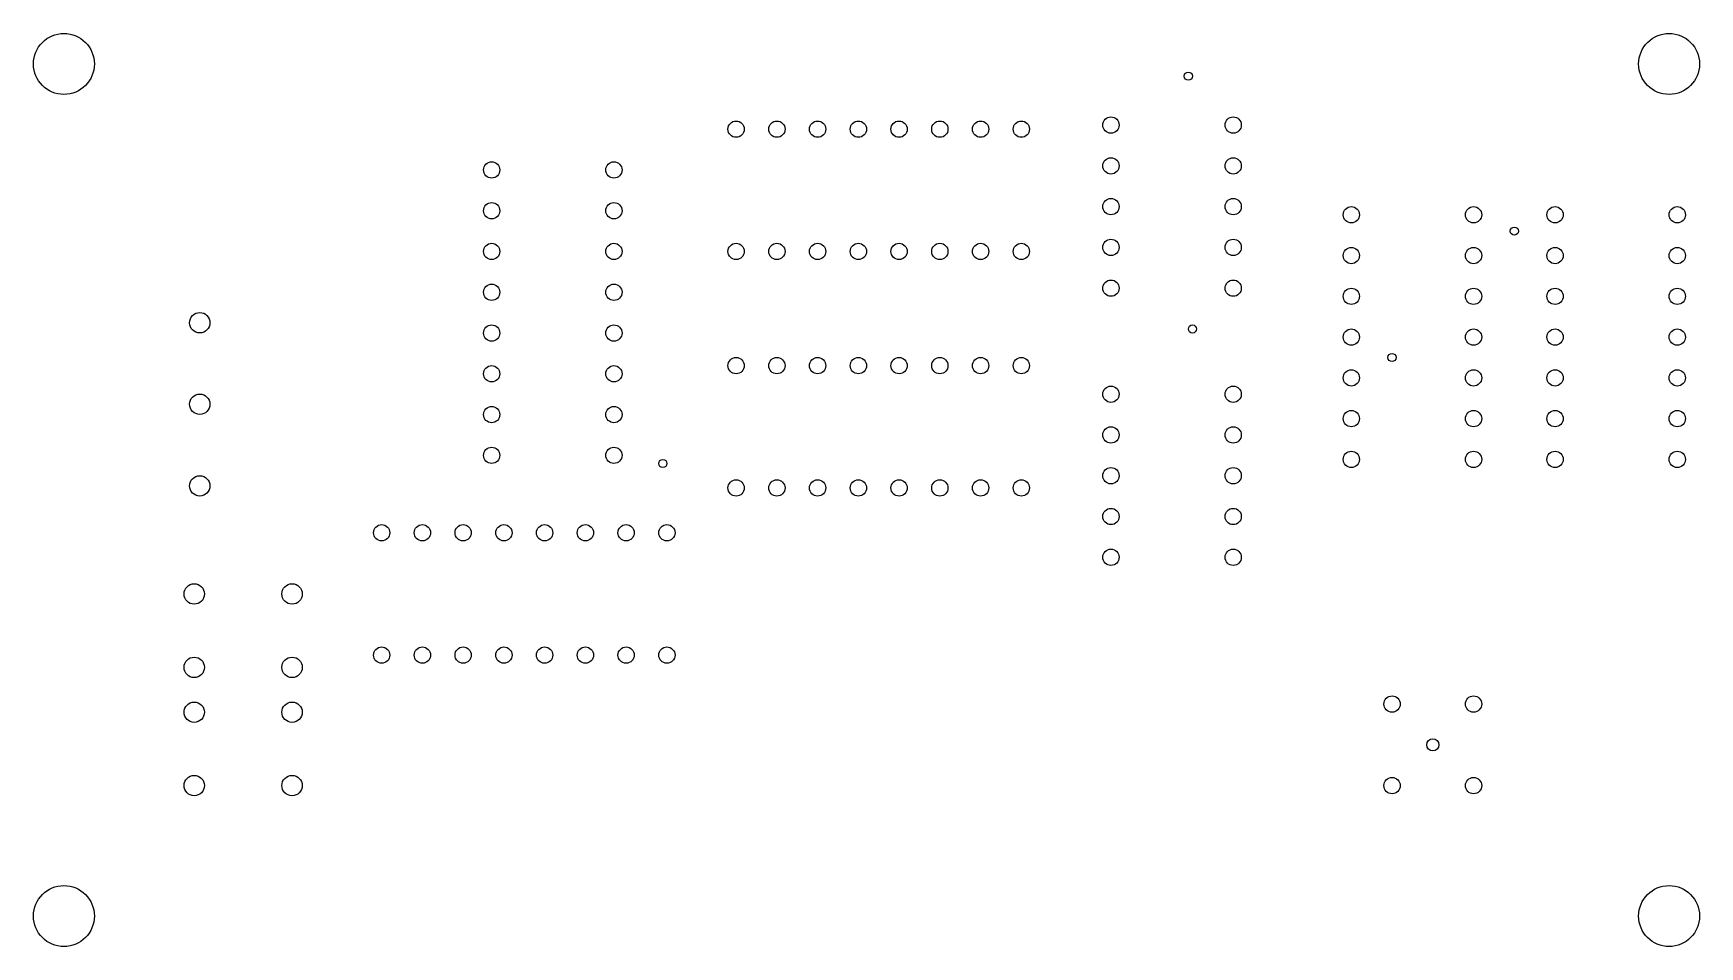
# Model space of a CAD drawing. Extents: x 4 to 108, y 3 to 60.
import ezdxf

# ---------------------------------------------------------------- set-up
doc = ezdxf.new("R2010")
doc.units = 0
doc.layers.get('0').update_dxf_attribs({"linetype": 'CONTINUOUS'})
doc.layers.add('txt', color=1, linetype='CONTINUOUS')

# ---------------------------------------------------------------- blocks, each defined once
blk = doc.blocks.new('D9500')
blk.add_circle((0, 0), 0.254)
blk = doc.blocks.new('D9501')
blk.add_circle((0, 0), 0.381)
blk = doc.blocks.new('D9502')
blk.add_circle((0, 0), 0.508)
blk = doc.blocks.new('D9503')
blk.add_circle((0, 0), 0.635)
blk = doc.blocks.new('D9504')
blk.add_circle((0, 0), 1.9)

msp = doc.modelspace()

# ---------------------------------------------------------------- block references
at = {"layer": 'txt'}
for name, p in [('D9504', (6.350013, 58.420117)), ('D9504', (106.426213, 58.420117)), ('D9500', (76.454153, 57.658115)), ('D9502', (71.628143, 54.610109)), ('D9502', (79.248158, 54.610109)), ('D9502', (48.260097, 54.356109)), ('D9502', (50.800102, 54.356109)), ('D9502', (53.340107, 54.356109)), ('D9502', (55.880112, 54.356109)), ('D9502', (58.420117, 54.356109)), ('D9502', (60.960122, 54.356109)), ('D9502', (63.500127, 54.356109)), ('D9502', (66.040132, 54.356109)), ('D9502', (33.020066, 51.816104)), ('D9502', (40.640081, 51.816104)), ('D9502', (71.628143, 52.070104)), ('D9502', (79.248158, 52.070104)), ('D9502', (71.628143, 49.530099)), ('D9502', (79.248158, 49.530099)), ('D9502', (33.020066, 49.276099)), ('D9502', (40.640081, 49.276099)), ('D9502', (86.614173, 49.022098)), ('D9502', (94.234188, 49.022098)), ('D9502', (99.314199, 49.022098)), ('D9502', (106.934214, 49.022098)), ('D9500', (96.774194, 48.006096)), ('D9502', (33.020066, 46.736093)), ('D9502', (40.640081, 46.736093)), ('D9502', (48.260097, 46.736093)), ('D9502', (50.800102, 46.736093)), ('D9502', (53.340107, 46.736093)), ('D9502', (55.880112, 46.736093)), ('D9502', (58.420117, 46.736093)), ('D9502', (60.960122, 46.736093)), ('D9502', (63.500127, 46.736093)), ('D9502', (66.040132, 46.736093)), ('D9502', (71.628143, 46.990094)), ('D9502', (79.248158, 46.990094)), ('D9502', (86.614173, 46.482093)), ('D9502', (94.234188, 46.482093)), ('D9502', (99.314199, 46.482093)), ('D9502', (106.934214, 46.482093)), ('D9502', (33.020066, 44.196088)), ('D9502', (40.640081, 44.196088)), ('D9502', (71.628143, 44.450089)), ('D9502', (79.248158, 44.450089)), ('D9502', (86.614173, 43.942088)), ('D9502', (94.234188, 43.942088)), ('D9502', (99.314199, 43.942088)), ('D9502', (106.934214, 43.942088)), ('D9503', (14.82103, 42.298085)), ('D9502', (33.020066, 41.656083)), ('D9502', (40.640081, 41.656083)), ('D9500', (76.708153, 41.910084)), ('D9502', (86.614173, 41.402083)), ('D9502', (94.234188, 41.402083)), ('D9502', (99.314199, 41.402083)), ('D9502', (106.934214, 41.402083)), ('D9502', (33.020066, 39.116078)), ('D9502', (40.640081, 39.116078)), ('D9502', (48.260097, 39.624079)), ('D9502', (50.800102, 39.624079)), ('D9502', (53.340107, 39.624079)), ('D9502', (55.880112, 39.624079)), ('D9502', (58.420117, 39.624079)), ('D9502', (60.960122, 39.624079)), ('D9502', (63.500127, 39.624079)), ('D9502', (66.040132, 39.624079)), ('D9500', (89.154178, 40.13208)), ('D9502', (86.614173, 38.862078)), ('D9502', (94.234188, 38.862078)), ('D9502', (99.314199, 38.862078)), ('D9502', (106.934214, 38.862078)), ('D9503', (14.82103, 37.218074)), ('D9502', (71.628143, 37.846076)), ('D9502', (79.248158, 37.846076)), ('D9502', (33.020066, 36.576073)), ('D9502', (40.640081, 36.576073)), ('D9502', (86.614173, 36.322073)), ('D9502', (94.234188, 36.322073)), ('D9502', (99.314199, 36.322073)), ('D9502', (106.934214, 36.322073)), ('D9502', (71.628143, 35.306071)), ('D9502', (79.248158, 35.306071)), ('D9502', (33.020066, 34.036068)), ('D9502', (40.640081, 34.036068)), ('D9502', (86.614173, 33.782068)), ('D9502', (94.234188, 33.782068)), ('D9502', (99.314199, 33.782068)), ('D9502', (106.934214, 33.782068)), ('D9500', (43.688087, 33.528067)), ('D9502', (71.628143, 32.766066)), ('D9502', (79.248158, 32.766066)), ('D9503', (14.82103, 32.134064)), ('D9502', (48.260097, 32.004064)), ('D9502', (50.800102, 32.004064)), ('D9502', (53.340107, 32.004064)), ('D9502', (55.880112, 32.004064)), ('D9502', (58.420117, 32.004064)), ('D9502', (60.960122, 32.004064)), ('D9502', (63.500127, 32.004064)), ('D9502', (66.040132, 32.004064)), ('D9502', (71.628143, 30.22606)), ('D9502', (79.248158, 30.22606)), ('D9502', (26.162052, 29.210058)), ('D9502', (28.702057, 29.210058)), ('D9502', (31.242062, 29.210058)), ('D9502', (33.782068, 29.210058)), ('D9502', (36.322073, 29.210058)), ('D9502', (38.862078, 29.210058)), ('D9502', (41.402083, 29.210058)), ('D9502', (43.942088, 29.210058)), ('D9502', (71.628143, 27.686055)), ('D9502', (79.248158, 27.686055)), ('D9503', (14.478029, 25.400051)), ('D9503', (20.574041, 25.400051)), ('D9502', (26.162052, 21.590043)), ('D9502', (28.702057, 21.590043)), ('D9502', (31.242062, 21.590043)), ('D9502', (33.782068, 21.590043)), ('D9502', (36.322073, 21.590043)), ('D9502', (38.862078, 21.590043)), ('D9502', (41.402083, 21.590043)), ('D9502', (43.942088, 21.590043)), ('D9503', (14.478029, 20.828042)), ('D9503', (20.574041, 20.828042)), ('D9502', (89.154178, 18.542037)), ('D9502', (94.234188, 18.542037)), ('D9503', (14.478029, 18.034036)), ('D9503', (20.574041, 18.034036)), ('D9501', (91.694183, 16.002032)), ('D9503', (14.478029, 13.462027)), ('D9503', (20.574041, 13.462027)), ('D9502', (89.154178, 13.462027)), ('D9502', (94.234188, 13.462027)), ('D9504', (6.350013, 5.334011)), ('D9504', (106.426213, 5.334011))]:
    msp.add_blockref(name, p, dxfattribs=at)

doc.saveas('drawing.dxf')
